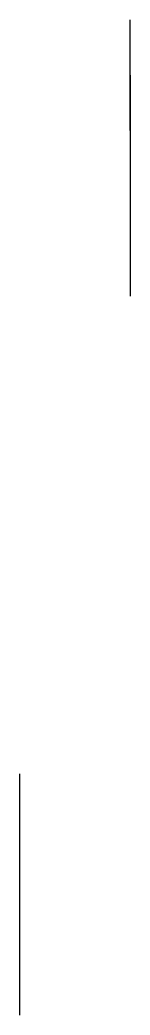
# Model space of a CAD drawing. Header units: centimetres. Extents: x 634.6 to 636.6, y 174.5 to 192.5.
import ezdxf

# ---------------------------------------------------------------- set-up
doc = ezdxf.new("R2010")
doc.units = ezdxf.units.CM
doc.header["$MEASUREMENT"] = 0

msp = doc.modelspace()

# ---------------------------------------------------------------- linework, layer by layer
for p, q in [((636.632, 190.506, 9.75), (636.632, 192.506, 9.75)), ((636.632, 191.506, 12.75), (636.632, 191.506, 9.75)), ((636.632, 191.506, 11.25), (636.632, 187.506, 11.25)), ((634.632, 174.506, 11.25), (634.632, 178.871, 12.341)), ((634.632, 174.506, 12.75), (634.632, 174.506, 9.75))]:
    msp.add_line(p, q)

doc.saveas('drawing.dxf')
